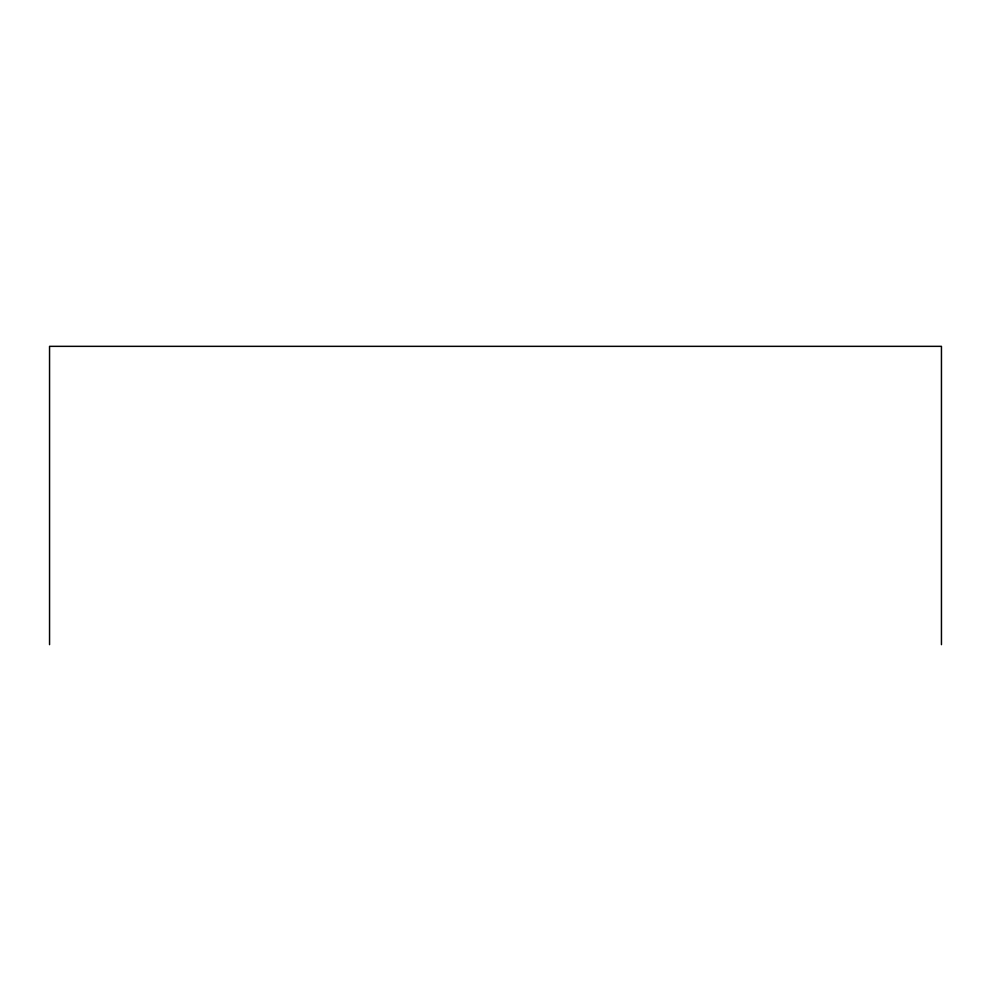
<?xml version="1.0" encoding="UTF-8"?>
<svg xmlns="http://www.w3.org/2000/svg" width="991" height="991" viewBox="0 0 991 991"><rect width="100%" height="100%" fill="white"/><g stroke="black" fill="none" stroke-linecap="round" stroke-linejoin="round"><path stroke-width="1.49" d="M941.45 644.658L941.45 346.342L49.55 346.342L49.55 644.658"/></g></svg>
